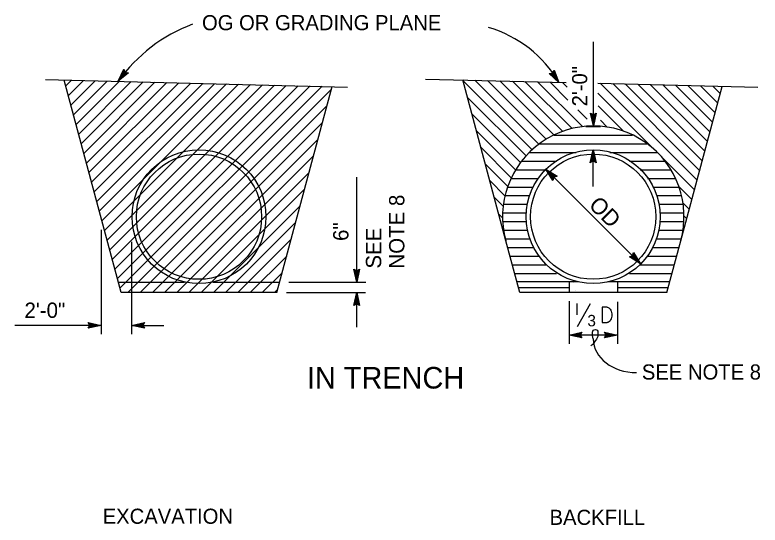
# Model space of a CAD drawing. Extents: x -894 to 866, y -476 to 714.
# Drawn here: x -250.9 to 94.1, y -133.8 to 102.4 of the extents above; entities that cross this region are included whole.
import ezdxf

# ---------------------------------------------------------------- set-up
doc = ezdxf.new("R2010")
doc.units = 0
for name, color, linetype in [('56 Stage 3 Anno', 7, 'Continuous'), ('57 Undefined', 7, 'Continuous'), ('59 Sndwall Anno', 7, 'Continuous'), ('60 Nongeo Data', 7, 'Continuous')]:
    doc.layers.add(name, color=color, linetype=linetype)

msp = doc.modelspace()

# ---------------------------------------------------------------- linework, layer by layer
at = {"layer": '56 Stage 3 Anno'}
for p, q in [((16.89, 50.95), (16.89, 89.9)), ((-203.03, 71.64), (-200.43, 77.21)), ((-202.19, 72.74), (-200.29, 76.8)), ((-201.35, 73.83), (-200.12, 76.45)), ((-200.51, 74.92), (-199.98, 76.04)), ((-200.43, 77.21), (-200.43, 77.21)), ((-200.43, 77.21), (-199.87, 75.76)), ((-1.96, 75.36), (-1.29, 76.77)), ((-1.63, 76), (-0.59, 73.34)), ((-1.47, 76.4), (0.18, 72.19)), ((-1.29, 76.77), (-1.29, 76.77)), ((-1.29, 76.77), (0.95, 71.05)), ((-198.32, 75.58), (-203.03, 71.64)), ((-198.73, 75.62), (-202.19, 72.73)), ((-199.16, 75.66), (-201.35, 73.83)), ((-199.54, 75.73), (-200.51, 74.92)), ((-199.87, 75.76), (-198.32, 75.58)), ((-198.32, 75.58), (-198.32, 75.58)), ((-3.51, 75.28), (-1.96, 75.36)), ((0.95, 71.05), (-3.51, 75.28)), ((-3.51, 75.28), (-3.51, 75.28)), ((0.17, 72.2), (-3.08, 75.29)), ((-0.59, 73.34), (-2.69, 75.34)), ((-1.36, 74.49), (-2.26, 75.34)), ((-1.82, 75.66), (-1.36, 74.49)), ((-203.03, 71.64), (-203.03, 71.64)), ((0.95, 71.05), (0.95, 71.05)), ((16.89, 50.95), (15.56, 56.95)), ((15.56, 56.95), (15.56, 56.95)), ((15.56, 56.95), (16.89, 56.15)), ((16.88, 52.34), (15.92, 56.71)), ((16.89, 53.71), (16.26, 56.54)), ((16.89, 55.09), (16.62, 56.3)), ((16.89, 56.15), (18.23, 56.95)), ((18.23, 56.95), (16.89, 50.95)), ((17.87, 56.73), (16.89, 52.33)), ((17.51, 56.5), (16.89, 53.71)), ((17.16, 56.32), (16.89, 55.09)), ((18.23, 56.95), (18.23, 56.95)), ((16.89, 50.95), (16.89, 50.95)), ((15.47, 33.96), (16.81, 39.96)), ((15.82, 34.18), (16.81, 38.58)), ((16.81, 39.96), (16.81, 39.96)), ((16.81, 39.96), (18.14, 33.96)), ((16.81, 22.89), (16.81, 39.96)), ((16.81, 38.57), (17.78, 34.2)), ((16.81, 34.76), (15.47, 33.96)), ((16.18, 34.41), (16.81, 37.2)), ((16.53, 34.59), (16.8, 35.82)), ((16.8, 35.82), (17.07, 34.61)), ((16.81, 37.2), (17.43, 34.38)), ((18.14, 33.96), (16.81, 34.76)), ((15.47, 33.96), (15.47, 33.96)), ((18.14, 33.96), (18.14, 33.96)), ((38.72, -12.89), (-5.12, 30.95)), ((-1.82, 25.76), (-5.12, 30.95)), ((-5.12, 30.95), (-5.12, 30.95)), ((-5.12, 30.95), (0.06, 27.64)), ((-1.73, 26.16), (-4.14, 29.97)), ((-4.13, 29.96), (-0.36, 27.56)), ((-1.64, 26.58), (-3.17, 28.99)), ((-3.17, 28.99), (-0.73, 27.44)), ((-1.52, 26.95), (-2.19, 28.01)), ((-2.19, 28.01), (-1.15, 27.35)), ((0.06, 27.64), (-1.44, 27.27)), ((0.06, 27.64), (0.06, 27.64)), ((-92.64, -21.3), (-92.64, 27.21)), ((-1.44, 27.27), (-1.82, 25.76)), ((-1.82, 25.76), (-1.82, 25.76)), ((-210.96, 2.85), (-210.96, -45.38)), ((-196.91, -2.73), (-196.91, -45.38)), ((33.54, -9.59), (35.04, -9.22)), ((38.72, -12.89), (33.54, -9.59)), ((33.54, -9.59), (33.54, -9.59)), ((37.73, -11.91), (33.96, -9.5)), ((36.77, -10.94), (34.33, -9.38)), ((35.79, -9.96), (34.75, -9.3)), ((35.04, -9.22), (35.43, -7.7)), ((35.12, -8.9), (35.79, -9.96)), ((35.24, -8.53), (36.77, -10.94)), ((35.33, -8.11), (37.75, -11.92)), ((35.43, -7.7), (35.43, -7.7)), ((35.43, -7.7), (38.72, -12.89)), ((38.72, -12.89), (38.72, -12.89)), ((-92.64, -21.3), (-93.97, -15.3)), ((-93.97, -15.3), (-93.97, -15.3)), ((-93.97, -15.3), (-92.64, -16.1)), ((-92.64, -19.91), (-93.61, -15.53)), ((-92.63, -18.54), (-93.26, -15.71)), ((-92.63, -17.16), (-92.9, -15.95)), ((-92.64, -16.1), (-91.3, -15.3)), ((-91.3, -15.3), (-92.64, -21.3)), ((-91.65, -15.52), (-92.64, -19.92)), ((-92.01, -15.75), (-92.63, -18.54)), ((-92.36, -15.93), (-92.63, -17.16)), ((-91.3, -15.3), (-91.3, -15.3)), ((-124.02, -21.3), (-88.47, -21.3)), ((-92.64, -21.3), (-92.64, -21.3)), ((-125.13, -26.19), (-88.65, -26.19)), ((-93.98, -32.19), (-92.64, -26.19)), ((-93.62, -31.97), (-92.64, -27.57)), ((-92.64, -26.19), (-92.64, -26.19)), ((-92.64, -26.19), (-91.31, -32.19)), ((-92.64, -42.22), (-92.64, -26.19)), ((-92.63, -27.58), (-91.67, -31.95)), ((-93.26, -31.74), (-92.64, -28.95)), ((-92.91, -31.56), (-92.64, -30.33)), ((-92.64, -28.95), (-92.01, -31.77)), ((-92.64, -30.33), (-92.37, -31.54)), ((5.61, -30.21), (5.61, -49.86)), ((28.05, -30.52), (28.05, -49.86)), ((-92.64, -31.39), (-93.98, -32.19)), ((-93.98, -32.19), (-93.98, -32.19)), ((-91.31, -32.19), (-92.64, -31.39)), ((-91.31, -32.19), (-91.31, -32.19)), ((-210.96, -41.38), (-250.88, -41.38)), ((-216.16, -41.38), (-216.96, -40.04)), ((-216.96, -40.04), (-216.96, -40.04)), ((-216.96, -40.04), (-210.96, -41.38)), ((-210.96, -41.38), (-216.96, -42.71)), ((-216.96, -42.71), (-216.16, -41.38)), ((-216.75, -40.4), (-212.34, -41.38)), ((-212.35, -41.39), (-216.73, -42.35)), ((-213.72, -41.38), (-216.55, -42.01)), ((-216.51, -40.76), (-213.72, -41.38)), ((-216.34, -41.11), (-215.11, -41.38)), ((-215.11, -41.38), (-216.31, -41.65)), ((-210.96, -41.38), (-210.96, -41.38)), ((-196.91, -41.38), (-190.91, -40.05)), ((-196.91, -41.38), (-181.91, -41.38)), ((-190.91, -42.72), (-196.91, -41.38)), ((-196.91, -41.38), (-196.91, -41.38)), ((-191.13, -42.37), (-195.53, -41.38)), ((-195.52, -41.38), (-191.15, -40.41)), ((-194.15, -41.39), (-191.32, -40.76)), ((-191.36, -42.01), (-194.15, -41.39)), ((-192.77, -41.39), (-191.56, -41.12)), ((-191.54, -41.66), (-192.77, -41.39)), ((-190.91, -40.05), (-191.71, -41.38)), ((-191.71, -41.38), (-190.91, -42.72)), ((-190.91, -40.05), (-190.91, -40.05)), ((-216.96, -42.71), (-216.96, -42.71)), ((-190.91, -42.72), (-190.91, -42.72)), ((5.61, -45.86), (11.61, -44.53)), ((11.61, -44.53), (10.81, -45.86)), ((11.61, -44.53), (11.61, -44.53)), ((22.85, -45.86), (22.05, -44.52)), ((22.05, -44.52), (22.05, -44.52)), ((22.05, -44.52), (28.05, -45.86)), ((28.05, -45.86), (5.61, -45.86)), ((11.61, -47.2), (5.61, -45.86)), ((5.61, -45.86), (5.61, -45.86)), ((11.39, -46.84), (6.99, -45.86)), ((7, -45.85), (11.37, -44.88)), ((8.37, -45.86), (11.19, -45.23)), ((11.16, -46.48), (8.37, -45.86)), ((9.75, -45.86), (10.96, -45.59)), ((10.98, -46.13), (9.75, -45.86)), ((10.81, -45.86), (11.61, -47.2)), ((11.61, -47.2), (11.61, -47.2)), ((28.05, -45.86), (22.05, -47.19)), ((22.05, -47.19), (22.85, -45.86)), ((22.05, -47.19), (22.05, -47.19)), ((22.27, -44.87), (26.67, -45.86)), ((26.66, -45.86), (22.29, -46.83)), ((25.29, -45.85), (22.47, -46.48)), ((22.5, -45.23), (25.29, -45.85)), ((22.68, -45.58), (23.91, -45.85)), ((23.91, -45.85), (22.7, -46.12)), ((28.05, -45.86), (28.05, -45.86))]:
    msp.add_line(p, q, dxfattribs=at)
for centre, radius, start, end in [((-143.08, 29.1), 73.51, 110.3105, 144.6468), ((-47.18, 43.11), 55.65, 30.1321, 73.7686)]:
    msp.add_arc(centre, radius, start, end, dxfattribs=at)
msp.add_ellipse((36.59, -47.37), major_axis=(19.75, 0.25), ratio=0.800829, start_param=3.141593, end_param=4.712389, dxfattribs=at)
msp.add_spline([(16.84, -47.63), (16.48, -44.51), (16.81, -43.64), (17.89, -43.32), (18.71, -43.59), (18.98, -44.46), (18.98, -45.43), (18.92, -46.52), (18.33, -47.71), (17.68, -48.58), (16.59, -50.15), (15.78, -50.8)], degree=3, dxfattribs=at)
at = {"layer": '57 Undefined'}
for points in [[(9.19, -31.22), (9.19, -36.52)], [(9.47, -41.88), (15.49, -31.22)], [(23.32, -33), (20.98, -33), (20.98, -40.09), (23.21, -40.09)], [(23.32, -33), (23.71, -33.06), (24.04, -33.22), (24.38, -33.5), (24.71, -33.84), (24.99, -34.28), (25.16, -34.78), (25.33, -35.34), (25.44, -35.96), (25.44, -36.57), (25.38, -37.18), (25.27, -37.8), (25.11, -38.36), (24.88, -38.86), (24.6, -39.3), (24.32, -39.64), (23.93, -39.86), (23.6, -40.03), (23.21, -40.09)]]:
    msp.add_lwpolyline(points, dxfattribs=at)
at = {"layer": '59 Sndwall Anno'}
for points in [[(-227.34, 69.5), (-224.7, 72.14)], [(-226.14, 65.04), (-219.17, 72.01)], [(-224.95, 60.58), (-213.65, 71.87)], [(-223.75, 56.11), (-208.13, 71.74)], [(-222.56, 51.65), (-202.6, 71.61)], [(-221.36, 47.19), (-197.08, 71.47)], [(-220.16, 42.73), (-191.55, 71.34)], [(-218.97, 38.27), (-186.03, 71.21)], [(-217.77, 33.81), (-180.51, 71.08)], [(-216.58, 29.35), (-174.98, 70.94)], [(-215.38, 24.88), (-169.46, 70.81)], [(-214.19, 20.42), (-163.93, 70.68)], [(-212.99, 15.96), (-158.41, 70.54)], [(-211.8, 11.5), (-152.89, 70.41)], [(-210.6, 7.04), (-147.36, 70.28)], [(-209.41, 2.58), (-141.84, 70.14)], [(-208.21, -1.88), (-136.31, 70.01)], [(-207.01, -6.35), (-130.79, 69.88)], [(-205.82, -10.81), (-125.27, 69.75)], [(-204.62, -15.27), (-119.74, 69.61)], [(-203.43, -19.73), (-114.22, 69.48)], [(-202.23, -24.19), (-108.7, 69.35)], [(-11.47, 39.98), (-43.53, 72.04)], [(-8.37, 42.54), (-37.99, 72.16)], [(-5, 44.83), (-32.19, 72.02)], [(-1.34, 46.82), (-26.39, 71.87)], [(2.65, 48.49), (-20.58, 71.72)], [(7, 49.8), (-14.78, 71.58)], [(11.79, 50.66), (-8.98, 71.43)], [(5.14, 62.97), (-3.18, 71.29)], [(4.81, 68.96), (2.62, 71.14)], [(64.87, 25.87), (20.03, 70.71)], [(66.07, 30.33), (25.83, 70.56)], [(67.26, 34.79), (31.63, 70.42)], [(68.46, 39.25), (37.44, 70.27)], [(69.65, 43.71), (43.24, 70.13)], [(70.85, 48.18), (49.04, 69.98)], [(72.04, 52.64), (54.84, 69.84)], [(73.24, 57.1), (60.64, 69.69)], [(74.43, 61.56), (66.45, 69.55)], [(75.63, 66.02), (72.25, 69.4)], [(-198.57, -26.19), (-104.35, 68.03)], [(44.45, 40.63), (19, 66.08)], [(-14.29, 37.15), (-41.46, 64.32)], [(-192.92, -26.19), (-106.43, 60.3)], [(30.86, 48.57), (19.18, 60.25)], [(-16.84, 34.04), (-39.39, 56.59)], [(14.05, 54.06), (9.7, 58.42)], [(-187.26, -26.19), (-108.5, 52.58)], [(23.3, 50.47), (20.17, 53.59)], [(-19.11, 30.65), (-37.32, 48.86)], [(13.43, 50.69), (20.26, 50.69)], [(-181.6, -26.19), (-110.57, 44.85)], [(-1.32, 46.69), (35.03, 46.69)], [(-7.98, 42.69), (41.7, 42.69)], [(-21.09, 26.98), (-35.25, 41.13)], [(-12.67, 38.69), (8.95, 38.69)], [(24.51, 38.69), (46.38, 38.69)], [(-175.94, -26.19), (-112.64, 37.12)], [(-16.22, 34.69), (-0.14, 34.69)], [(33.6, 34.69), (49.94, 34.69)], [(63.68, 21.41), (48.52, 36.57)], [(-22.74, 22.97), (-33.18, 33.41)], [(-170.29, -26.19), (-114.71, 29.39)], [(-18.99, 30.69), (-5.1, 30.69)], [(38.56, 30.69), (52.71, 30.69)], [(-24.03, 18.6), (-31.11, 25.68)], [(-21.14, 26.69), (-8.5, 26.69)], [(41.96, 26.69), (54.85, 26.69)], [(-164.63, -26.19), (-116.78, 21.66)], [(-22.77, 22.69), (-10.93, 22.69)], [(44.38, 22.69), (56.49, 22.69)], [(62.48, 16.95), (56.46, 22.96)], [(-24.87, 13.79), (-29.04, 17.95)], [(-23.95, 18.69), (-12.61, 18.69)], [(46.07, 18.69), (57.66, 18.69)], [(-158.97, -26.19), (-118.85, 13.94)], [(-24.71, 14.69), (-13.68, 14.69)], [(47.14, 14.69), (58.42, 14.69)], [(61.28, 12.48), (58.36, 15.41)], [(-25.08, 10.69), (-14.2, 10.69)], [(47.66, 10.69), (58.79, 10.69)], [(-25.14, 8.4), (-26.97, 10.22)], [(60.09, 8.02), (58.86, 9.25)], [(-153.32, -26.19), (-120.92, 6.21)], [(-25.06, 6.69), (-14.21, 6.69)], [(47.66, 6.69), (58.78, 6.69)], [(58.89, 3.56), (58.55, 3.9)], [(-24.6, 2.2), (-24.89, 2.5)], [(-24.66, 2.69), (-13.68, 2.69)], [(47.14, 2.69), (58.38, 2.69)], [(-147.66, -26.19), (-122.99, -1.52)], [(-23.87, -1.31), (-12.61, -1.31)], [(46.07, -1.31), (57.58, -1.31)], [(57.7, -0.9), (57.69, -0.89)], [(-22.8, -5.31), (-10.93, -5.31)], [(44.39, -5.31), (56.52, -5.31)], [(-142, -26.19), (-125.06, -9.25)], [(-21.73, -9.31), (-8.51, -9.31)], [(41.97, -9.31), (55.45, -9.31)], [(-20.66, -13.31), (-5.12, -13.31)], [(38.57, -13.31), (54.37, -13.31)], [(-136.35, -26.19), (-127.13, -16.97)], [(-19.59, -17.31), (-0.16, -17.31)], [(33.62, -17.31), (53.3, -17.31)], [(-17.85, -23.78), (5.61, -23.78)], [(28.11, -23.78), (51.57, -23.78)], [(-130.75, -26.19), (-129.18, -24.62)]]:
    msp.add_lwpolyline(points, dxfattribs=at)
at = {"layer": '60 Nongeo Data'}
for p, q in [((-236.67, 72.47), (-96.86, 68.99)), ((-60.85, 72.7), (4.32, 71.1)), ((-201.7, -26.19), (-228.07, 72.22)), ((-129.6, -26.19), (-104.03, 69.23)), ((-23.64, -2.19), (-43.6, 72.3)), ((19.02, 70.73), (93.08, 68.91)), ((57.34, -2.25), (76.51, 69.3)), ((-17.22, -26.16), (-23.64, -2.19)), ((50.93, -26.16), (57.34, -2.25)), ((-203.01, -21.3), (-172.36, -21.3)), ((-159.06, -21.3), (-128.29, -21.3)), ((9.87, -21.28), (-18.53, -21.28)), ((5.61, -21.28), (5.61, -26.16)), ((52.24, -21.28), (23.63, -21.28)), ((28.11, -21.28), (28.11, -26.16)), ((-129.6, -26.19), (-201.7, -26.19)), ((50.93, -26.16), (-17.22, -26.16))]:
    msp.add_line(p, q, dxfattribs=at)
for centre, radius in [((-165.66, 8.95), 31), ((-165.66, 8.95), 29), ((16.81, 8.96), 31), ((16.81, 8.96), 29)]:
    msp.add_circle(centre, radius, dxfattribs=at)
msp.add_arc((16.86, 8.95), 42, 344.5366, 195.3844, dxfattribs=at)

# ---------------------------------------------------------------- texts
at = {"layer": '57 Undefined'}
for s, height, p in [('OG OR GRADING PLANE', 7, (-164.27, 95.28)), ('2\'-0"', 7.087, (-246.45, -37.9)), ('3', 5.31, (14.11, -41.82)), ('IN TRENCH', 10, (-115.71, -70.62)), ('SEE NOTE 8', 7, (39.33, -66.45)), ('EXCAVATION', 7, (-210.25, -133.24)), ('BACKFILL', 7, (-3.39, -133.74))]:
    msp.add_text(s, height=height, dxfattribs=at).set_placement(p)
for s, height, rotation, p in [('2\'-0"', 7, 90, (14.05, 60.04)), ('NOTE 8', 7.087, 90, (-70.6, -15.08)), ('OD', 7.5, 315, (14.32, 13.83)), ('6"', 7.087, 90, (-96.48, -2.28)), ('SEE', 7.087, 90, (-81.32, -15.08))]:
    msp.add_text(s, height=height, rotation=rotation, dxfattribs=at).set_placement(p)
at = {"layer": '59 Sndwall Anno'}
for height, p in [(0.28, (7.64, -21.7)), (0.315, (14.32, -22.75)), (0.315, (23.23, -22.75)), (0.28, (25.45, -21.7)), (0.28, (8.55, -25.09)), (0.28, (12.34, -24.22)), (0.28, (14.51, -26.2)), (0.28, (17.45, -25.09)), (0.28, (21.25, -24.22)), (0.28, (23.41, -26.2)), (0.28, (26.35, -25.09))]:
    msp.add_text('.', height=height, dxfattribs=at).set_placement(p)

doc.saveas('drawing.dxf')
